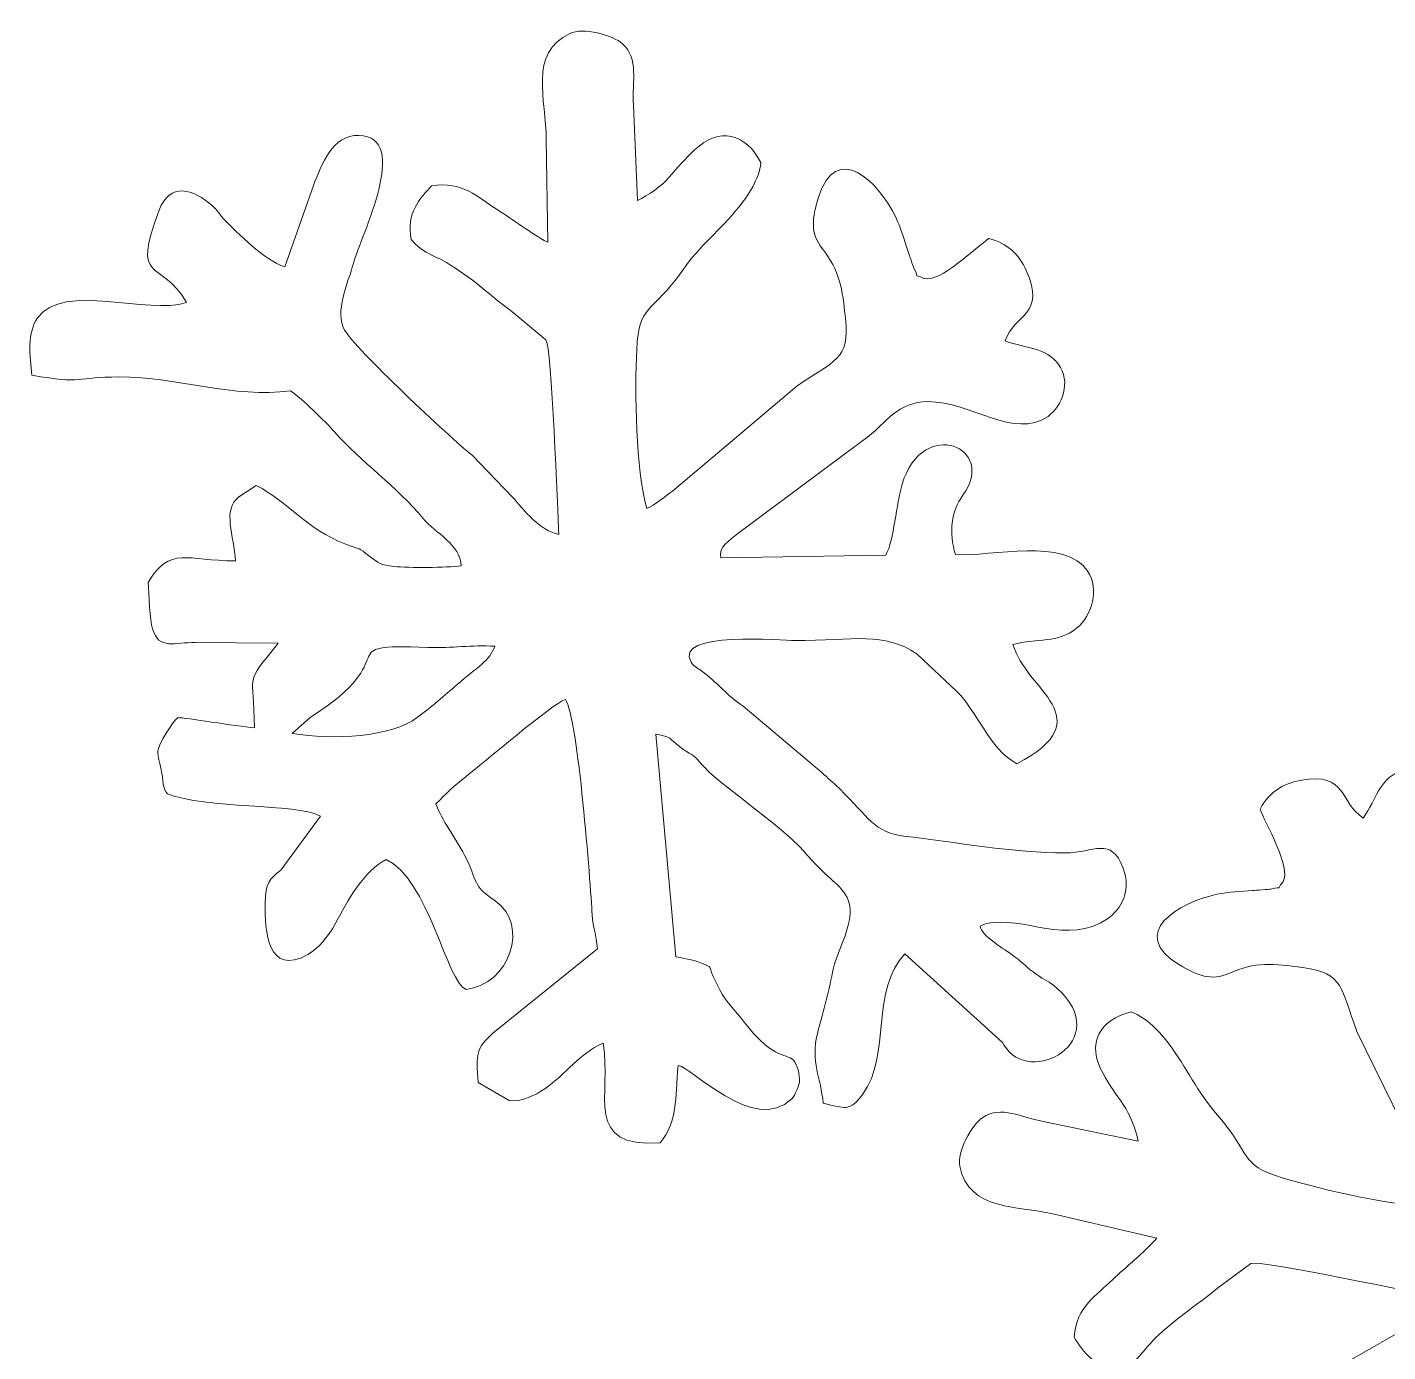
# Model space of a CAD drawing. Header units: millimetres. Extents: x -127 to 127, y -90 to 89.
# Drawn here: x -80.16 to -64.97, y 49.71 to 64.49 of the extents above; entities that cross this region are included whole.
import ezdxf

# ---------------------------------------------------------------- set-up
doc = ezdxf.new("R2010")
doc.units = ezdxf.units.MM
doc.header["$MEASUREMENT"] = 0
doc.layers.add('Layer 1', color=7, linetype='Continuous')

msp = doc.modelspace()

# ---------------------------------------------------------------- linework, layer by layer
at = {"layer": 'Layer 1', "color": 1, "lineweight": 9}
for points, knots in [([(-74.3626, 63.2371), (-74.3626, 63.2371), (-74.3471, 62.0918), (-74.3471, 62.0918), (-74.3471, 62.0918), (-74.5497, 62.2001), (-74.726, 62.3404), (-74.9226, 62.463), (-74.9226, 62.463), (-75.1244, 62.589), (-75.2974, 62.7774), (-75.6435, 62.7218), (-75.6435, 62.7218), (-75.7738, 62.5781), (-75.9308, 62.418), (-75.8716, 62.1209), (-75.8716, 62.1209), (-75.7532, 61.9802), (-75.6695, 61.9722), (-75.4783, 61.8645), (-75.4783, 61.8645), (-75.2258, 61.7222), (-74.9503, 61.468), (-74.725, 61.2993), (-74.725, 61.2993), (-74.725, 61.2993), (-74.3667, 61.0039), (-74.3667, 61.0039), (-74.3667, 61.0039), (-74.3037, 60.9411), (-74.2357, 59.0721), (-74.222, 58.8311), (-74.222, 58.8311), (-74.4321, 58.8725), (-74.6151, 59.0994), (-74.7344, 59.2432), (-74.7344, 59.2432), (-74.7344, 59.2432), (-75.1956, 59.7198), (-75.1956, 59.7198), (-75.1956, 59.7198), (-75.4294, 59.9005), (-76.504, 60.9115), (-76.6159, 61.1116), (-76.6159, 61.1116), (-76.7298, 61.3152), (-76.5763, 61.6344), (-76.5163, 61.8546), (-76.5163, 61.8546), (-76.4335, 62.1589), (-75.8656, 63.2712), (-76.4553, 63.2836), (-76.4553, 63.2836), (-76.7559, 63.2899), (-76.8672, 62.958), (-76.9638, 62.7259), (-76.9638, 62.7259), (-76.9638, 62.7259), (-77.2837, 61.8158), (-77.2837, 61.8158), (-77.2837, 61.8158), (-77.5097, 61.8913), (-77.8092, 62.189), (-77.9692, 62.3572), (-77.9692, 62.3572), (-78.0266, 62.4175), (-78.0166, 62.432), (-78.0873, 62.4946), (-78.0873, 62.4946), (-78.3076, 62.6897), (-78.5646, 62.7647), (-78.6856, 62.4486), (-78.6856, 62.4486), (-79.0071, 61.6092), (-78.6627, 61.9155), (-78.3791, 61.4185), (-78.3791, 61.4185), (-78.8123, 61.274), (-79.7458, 61.6527), (-80.0426, 61.2479), (-80.0426, 61.2479), (-80.1589, 61.0891), (-80.1332, 60.817), (-80.1059, 60.6063), (-80.1059, 60.6063), (-79.5322, 60.5048), (-79.615, 60.5881), (-79.1346, 60.5881), (-79.1346, 60.5881), (-78.4623, 60.5881), (-77.8554, 60.3448), (-77.2175, 60.4338), (-77.2175, 60.4338), (-77.0891, 60.3431), (-76.829, 60.0903), (-76.7277, 59.9762), (-76.7277, 59.9762), (-76.429, 59.6394), (-76.0347, 59.365), (-75.7379, 59.0077), (-75.7379, 59.0077), (-75.6012, 58.8432), (-75.3214, 58.7197), (-75.3121, 58.4786), (-75.3121, 58.4786), (-75.4821, 58.4585), (-75.8902, 58.4568), (-76.0644, 58.4729), (-76.0644, 58.4729), (-76.2051, 58.4858), (-76.2413, 58.5147), (-76.3312, 58.5834), (-76.3312, 58.5834), (-76.4742, 58.6927), (-76.4213, 58.6543), (-76.6127, 58.7259), (-76.6127, 58.7259), (-77.0248, 58.88), (-77.251, 59.1992), (-77.6009, 59.376), (-77.6009, 59.376), (-77.6009, 59.376), (-77.7948, 59.2513), (-77.7948, 59.2513), (-77.7948, 59.2513), (-77.9848, 59.1), (-77.8484, 58.8197), (-77.8341, 58.5349), (-77.8341, 58.5349), (-78.374, 58.5349), (-78.5663, 58.7078), (-78.8074, 58.2942), (-78.8074, 58.2942), (-78.8005, 58.1636), (-78.7883, 57.8757), (-78.7595, 57.7772), (-78.7595, 57.7772), (-78.6885, 57.5342), (-78.5121, 57.628), (-78.2826, 57.6246), (-78.2826, 57.6246), (-78.2826, 57.6246), (-77.3561, 57.6168), (-77.3561, 57.6168), (-77.3561, 57.6168), (-77.7491, 57.1291), (-77.6244, 57.3095), (-77.6224, 56.6722), (-77.6224, 56.6722), (-77.8271, 56.689), (-78.405, 56.788), (-78.4749, 56.7858), (-78.4749, 56.7858), (-78.5363, 56.7369), (-78.6927, 56.4986), (-78.6995, 56.4167), (-78.6995, 56.4167), (-78.7047, 56.3551), (-78.6743, 56.2577), (-78.658, 56.1773), (-78.658, 56.1773), (-78.6452, 56.1142), (-78.6427, 55.9773), (-78.5919, 55.9346), (-78.5919, 55.9346), (-78.1659, 55.7654), (-77.1658, 55.8318), (-76.8831, 55.6873), (-76.8831, 55.6873), (-76.8831, 55.6873), (-77.3282, 55.0832), (-77.3282, 55.0832), (-77.3282, 55.0832), (-77.4613, 54.9761), (-77.4942, 54.9503), (-77.501, 54.7144), (-77.501, 54.7144), (-77.5099, 54.4081), (-77.4737, 53.8942), (-77.0256, 54.1404), (-77.0256, 54.1404), (-76.9176, 54.1998), (-76.79, 54.3505), (-76.7236, 54.4762), (-76.7236, 54.4762), (-76.5834, 54.7416), (-76.3909, 55.0873), (-76.1524, 55.201), (-76.1524, 55.201), (-75.6823, 55.0005), (-75.4668, 53.8125), (-75.2577, 53.7527), (-75.2577, 53.7527), (-74.78, 53.8024), (-74.5405, 54.471), (-74.9344, 54.7418), (-74.9344, 54.7418), (-75.2008, 54.9251), (-75.1126, 54.9311), (-75.2757, 55.2513), (-75.2757, 55.2513), (-75.3771, 55.4505), (-75.5341, 55.6459), (-75.5955, 55.8228), (-75.5955, 55.8228), (-75.4786, 55.9402), (-75.3938, 56.0241), (-75.2627, 56.1256), (-75.2627, 56.1256), (-75.0876, 56.2612), (-74.2902, 56.9443), (-74.15, 56.9891), (-74.15, 56.9891), (-74.0053, 56.789), (-73.8713, 54.9242), (-73.85, 54.5879), (-73.85, 54.5879), (-73.8401, 54.4313), (-73.8049, 54.3747), (-73.7922, 54.2035), (-73.7922, 54.2035), (-73.7922, 54.2035), (-74.9578, 53.2637), (-74.9578, 53.2637), (-74.9578, 53.2637), (-75.1475, 53.0947), (-75.1473, 53.0342), (-75.1237, 52.7122), (-75.1237, 52.7122), (-75.1237, 52.7122), (-74.777, 52.5114), (-74.777, 52.5114), (-74.777, 52.5114), (-74.6492, 52.4926), (-74.488, 52.5672), (-74.3801, 52.6432), (-74.3801, 52.6432), (-74.1351, 52.8157), (-74.0002, 53.031), (-73.7275, 53.1532), (-73.7275, 53.1532), (-73.6289, 52.5746), (-73.957, 51.9814), (-73.0901, 52.0404), (-73.0901, 52.0404), (-72.8991, 52.2806), (-72.9207, 52.5235), (-72.8919, 52.9028), (-72.8919, 52.9028), (-72.7542, 52.9019), (-72.0463, 52.1222), (-71.6215, 52.5313), (-71.6215, 52.5313), (-71.5832, 52.5681), (-71.5384, 52.6872), (-71.535, 52.7195), (-71.535, 52.7195), (-71.5321, 52.748), (-71.5423, 52.8259), (-71.5469, 52.8428), (-71.5469, 52.8428), (-71.6129, 53.0831), (-71.7021, 52.9239), (-71.9742, 53.1842), (-71.9742, 53.1842), (-72.0798, 53.2854), (-72.1516, 53.3924), (-72.2682, 53.5287), (-72.2682, 53.5287), (-72.3844, 53.6646), (-72.4187, 53.7236), (-72.4981, 53.8948), (-72.4981, 53.8948), (-72.5664, 54.0423), (-72.4836, 53.9804), (-72.6419, 54.0498), (-72.6419, 54.0498), (-72.732, 54.0894), (-72.8412, 54.0989), (-72.9164, 54.1172), (-72.9164, 54.1172), (-72.9164, 54.1172), (-73.1384, 56.6014), (-73.1384, 56.6014), (-73.1384, 56.6014), (-72.9537, 56.5717), (-73.0016, 56.5572), (-72.8732, 56.4598), (-72.8732, 56.4598), (-72.7405, 56.3592), (-72.7431, 56.4026), (-72.6354, 56.2736), (-72.6354, 56.2736), (-72.4427, 56.0428), (-71.7826, 55.6229), (-71.4843, 55.2922), (-71.4843, 55.2922), (-71.3995, 55.1982), (-71.3808, 55.1701), (-71.2788, 55.072), (-71.2788, 55.072), (-71.1309, 54.9299), (-70.9533, 54.8181), (-70.9699, 54.6053), (-70.9699, 54.6053), (-70.9899, 54.3476), (-71.1136, 54.2018), (-71.1649, 53.9457), (-71.1649, 53.9457), (-71.2135, 53.703), (-71.2855, 53.4608), (-71.3353, 53.2582), (-71.3353, 53.2582), (-71.4114, 52.9486), (-71.297, 52.7638), (-71.2705, 52.4823), (-71.2705, 52.4823), (-71.0253, 52.4264), (-70.9759, 52.3811), (-70.8275, 52.5839), (-70.8275, 52.5839), (-70.513, 53.0136), (-70.7412, 53.757), (-70.3584, 54.148), (-70.3584, 54.148), (-70.3584, 54.148), (-69.2674, 53.1614), (-69.2674, 53.1614), (-69.2674, 53.1614), (-69.2629, 53.1533), (-69.258, 53.1417), (-69.2534, 53.1337), (-69.2534, 53.1337), (-68.9727, 52.6494), (-68.0042, 53.1799), (-68.6641, 53.7695), (-68.6641, 53.7695), (-68.7469, 53.8435), (-68.795, 53.8537), (-68.893, 53.9217), (-68.893, 53.9217), (-68.9917, 53.9904), (-69.0359, 54.0449), (-69.127, 54.1141), (-69.127, 54.1141), (-69.2509, 54.2082), (-69.5125, 54.3525), (-69.5161, 54.4595), (-69.5161, 54.4595), (-69.5161, 54.4595), (-69.4491, 54.4883), (-69.4491, 54.4883), (-69.4491, 54.4883), (-69.037, 54.5777), (-68.5351, 54.2367), (-68.096, 54.5409), (-68.096, 54.5409), (-67.9377, 54.6505), (-67.8281, 54.8616), (-67.92, 55.1039), (-67.92, 55.1039), (-68.059, 55.4698), (-68.246, 55.2751), (-68.569, 55.2751), (-68.569, 55.2751), (-69.1293, 55.2751), (-69.8081, 55.3972), (-70.371, 55.4637), (-70.371, 55.4637), (-70.6971, 55.5022), (-70.768, 55.6754), (-71.0849, 55.9906), (-71.0849, 55.9906), (-71.1776, 56.0828), (-71.2105, 56.0997), (-71.2855, 56.1739), (-71.2855, 56.1739), (-71.2855, 56.1739), (-72.1644, 56.9146), (-72.1644, 56.9146), (-72.1644, 56.9146), (-72.3394, 57.0267), (-72.4588, 57.1828), (-72.6255, 57.3054), (-72.6255, 57.3054), (-72.6649, 57.3343), (-72.7069, 57.3453), (-72.7431, 57.4039), (-72.7431, 57.4039), (-72.9616, 57.7576), (-71.6933, 57.6454), (-71.5938, 57.6455), (-71.5938, 57.6455), (-70.9127, 57.6467), (-70.5993, 57.7498), (-70.2204, 57.4944), (-70.2204, 57.4944), (-70.2204, 57.4944), (-69.7825, 57.0805), (-69.7825, 57.0805), (-69.7825, 57.0805), (-69.545, 56.8507), (-69.4245, 56.4472), (-69.1077, 56.27), (-69.1077, 56.27), (-68.1407, 56.7818), (-69.0133, 57.0895), (-69.1512, 57.6015), (-69.1512, 57.6015), (-68.8787, 57.6736), (-68.6513, 57.6139), (-68.4412, 57.7831), (-68.4412, 57.7831), (-68.266, 57.9242), (-68.1864, 58.223), (-68.3148, 58.4176), (-68.3148, 58.4176), (-68.5696, 58.8035), (-69.387, 58.5803), (-69.7944, 58.6053), (-69.7944, 58.6053), (-69.8673, 58.8503), (-69.843, 59.0884), (-69.7118, 59.267), (-69.7118, 59.267), (-69.3208, 59.7997), (-70.1569, 60.1543), (-70.3884, 59.3924), (-70.3884, 59.3924), (-70.457, 59.1666), (-70.4773, 58.774), (-70.5714, 58.5995), (-70.5714, 58.5995), (-70.5714, 58.5995), (-72.4149, 58.5704), (-72.4149, 58.5704), (-72.4149, 58.5704), (-72.4378, 58.6946), (-72.3209, 58.7599), (-72.2238, 58.8392), (-72.2238, 58.8392), (-72.2238, 58.8392), (-70.7564, 59.929), (-70.7564, 59.929), (-70.7564, 59.929), (-70.595, 60.0631), (-70.4284, 60.3127), (-70.1028, 60.3127), (-70.1028, 60.3127), (-69.6163, 60.3127), (-69.1429, 59.8853), (-68.7603, 60.1479), (-68.7603, 60.1479), (-68.5975, 60.2597), (-68.499, 60.54), (-68.6448, 60.7319), (-68.6448, 60.7319), (-68.7873, 60.9194), (-68.9902, 60.8989), (-69.2395, 60.9899), (-69.2395, 60.9899), (-69.1368, 61.2958), (-68.7754, 61.2768), (-69.0031, 61.7769), (-69.0031, 61.7769), (-69.0801, 61.9461), (-69.2076, 62.0801), (-69.4211, 62.1326), (-69.4211, 62.1326), (-69.5504, 62.0471), (-69.9713, 61.6297), (-70.1453, 61.6875), (-70.1453, 61.6875), (-70.2806, 61.7521), (-70.181, 61.6609), (-70.2585, 61.8026), (-70.2585, 61.8026), (-70.265, 61.8145), (-70.3135, 61.9622), (-70.3237, 61.9937), (-70.3237, 61.9937), (-70.3642, 62.1188), (-70.4017, 62.2481), (-70.4603, 62.3703), (-70.4603, 62.3703), (-70.6449, 62.7547), (-71.1266, 63.2437), (-71.3261, 62.583), (-71.3261, 62.583), (-71.3908, 62.369), (-71.4211, 62.1961), (-71.2793, 62.0182), (-71.2793, 62.0182), (-71.0873, 61.7773), (-71.0564, 61.5695), (-71.0213, 61.243), (-71.0213, 61.243), (-70.9708, 60.7737), (-71.1468, 60.7761), (-71.5665, 60.4838), (-71.5665, 60.4838), (-71.5665, 60.4838), (-72.9544, 59.3139), (-72.9544, 59.3139), (-72.9544, 59.3139), (-73.0363, 59.2528), (-73.1493, 59.1585), (-73.2391, 59.1201), (-73.2391, 59.1201), (-73.3689, 59.558), (-73.3736, 60.4247), (-73.3528, 60.8967), (-73.3528, 60.8967), (-73.3301, 61.4115), (-73.1758, 61.293), (-72.8508, 61.7663), (-72.8508, 61.7663), (-72.6556, 62.0506), (-72.4166, 62.2283), (-72.2088, 62.4883), (-72.2088, 62.4883), (-72.108, 62.6145), (-71.9863, 62.7916), (-71.9656, 62.9814), (-71.9656, 62.9814), (-72.1345, 63.3034), (-72.4285, 63.387), (-72.7099, 63.1191), (-72.7099, 63.1191), (-72.8192, 63.0151), (-72.8885, 62.9354), (-72.9976, 62.8089), (-72.9976, 62.8089), (-73.0638, 62.7321), (-73.2261, 62.6107), (-73.3453, 62.5565), (-73.3453, 62.5565), (-73.3453, 62.5565), (-73.3897, 63.6205), (-73.3897, 63.6205), (-73.3897, 63.6205), (-73.4066, 63.8909), (-73.3264, 64.1356), (-73.5101, 64.3043), (-73.5101, 64.3043), (-73.6203, 64.4056), (-73.955, 64.4911), (-74.0986, 64.4228), (-74.0986, 64.4228), (-74.5676, 64.1996), (-74.3626, 63.6818), (-74.3626, 63.2371)], [0, 0, 0, 0, 0.0071942, 0.0071942, 0.0071942, 0.0071942, 0.0143885, 0.0143885, 0.0143885, 0.0143885, 0.0215827, 0.0215827, 0.0215827, 0.0215827, 0.028777, 0.028777, 0.028777, 0.028777, 0.0359712, 0.0359712, 0.0359712, 0.0359712, 0.0431655, 0.0431655, 0.0431655, 0.0431655, 0.0503597, 0.0503597, 0.0503597, 0.0503597, 0.057554, 0.057554, 0.057554, 0.057554, 0.0647482, 0.0647482, 0.0647482, 0.0647482, 0.0719424, 0.0719424, 0.0719424, 0.0719424, 0.0791367, 0.0791367, 0.0791367, 0.0791367, 0.0863309, 0.0863309, 0.0863309, 0.0863309, 0.0935252, 0.0935252, 0.0935252, 0.0935252, 0.1007194, 0.1007194, 0.1007194, 0.1007194, 0.1079137, 0.1079137, 0.1079137, 0.1079137, 0.1151079, 0.1151079, 0.1151079, 0.1151079, 0.1223022, 0.1223022, 0.1223022, 0.1223022, 0.1294964, 0.1294964, 0.1294964, 0.1294964, 0.1366906, 0.1366906, 0.1366906, 0.1366906, 0.1438849, 0.1438849, 0.1438849, 0.1438849, 0.1510791, 0.1510791, 0.1510791, 0.1510791, 0.1582734, 0.1582734, 0.1582734, 0.1582734, 0.1654676, 0.1654676, 0.1654676, 0.1654676, 0.1726619, 0.1726619, 0.1726619, 0.1726619, 0.1798561, 0.1798561, 0.1798561, 0.1798561, 0.1870504, 0.1870504, 0.1870504, 0.1870504, 0.1942446, 0.1942446, 0.1942446, 0.1942446, 0.2014388, 0.2014388, 0.2014388, 0.2014388, 0.2086331, 0.2086331, 0.2086331, 0.2086331, 0.2158273, 0.2158273, 0.2158273, 0.2158273, 0.2230216, 0.2230216, 0.2230216, 0.2230216, 0.2302158, 0.2302158, 0.2302158, 0.2302158, 0.2374101, 0.2374101, 0.2374101, 0.2374101, 0.2446043, 0.2446043, 0.2446043, 0.2446043, 0.2517986, 0.2517986, 0.2517986, 0.2517986, 0.2589928, 0.2589928, 0.2589928, 0.2589928, 0.2661871, 0.2661871, 0.2661871, 0.2661871, 0.2733813, 0.2733813, 0.2733813, 0.2733813, 0.2805755, 0.2805755, 0.2805755, 0.2805755, 0.2877698, 0.2877698, 0.2877698, 0.2877698, 0.294964, 0.294964, 0.294964, 0.294964, 0.3021583, 0.3021583, 0.3021583, 0.3021583, 0.3093525, 0.3093525, 0.3093525, 0.3093525, 0.3165468, 0.3165468, 0.3165468, 0.3165468, 0.323741, 0.323741, 0.323741, 0.323741, 0.3309353, 0.3309353, 0.3309353, 0.3309353, 0.3381295, 0.3381295, 0.3381295, 0.3381295, 0.3453237, 0.3453237, 0.3453237, 0.3453237, 0.352518, 0.352518, 0.352518, 0.352518, 0.3597122, 0.3597122, 0.3597122, 0.3597122, 0.3669065, 0.3669065, 0.3669065, 0.3669065, 0.3741007, 0.3741007, 0.3741007, 0.3741007, 0.381295, 0.381295, 0.381295, 0.381295, 0.3884892, 0.3884892, 0.3884892, 0.3884892, 0.3956835, 0.3956835, 0.3956835, 0.3956835, 0.4028777, 0.4028777, 0.4028777, 0.4028777, 0.4100719, 0.4100719, 0.4100719, 0.4100719, 0.4172662, 0.4172662, 0.4172662, 0.4172662, 0.4244604, 0.4244604, 0.4244604, 0.4244604, 0.4316547, 0.4316547, 0.4316547, 0.4316547, 0.4388489, 0.4388489, 0.4388489, 0.4388489, 0.4460432, 0.4460432, 0.4460432, 0.4460432, 0.4532374, 0.4532374, 0.4532374, 0.4532374, 0.4604317, 0.4604317, 0.4604317, 0.4604317, 0.4676259, 0.4676259, 0.4676259, 0.4676259, 0.4748201, 0.4748201, 0.4748201, 0.4748201, 0.4820144, 0.4820144, 0.4820144, 0.4820144, 0.4892086, 0.4892086, 0.4892086, 0.4892086, 0.4964029, 0.4964029, 0.4964029, 0.4964029, 0.5035971, 0.5035971, 0.5035971, 0.5035971, 0.5107914, 0.5107914, 0.5107914, 0.5107914, 0.5179856, 0.5179856, 0.5179856, 0.5179856, 0.5251799, 0.5251799, 0.5251799, 0.5251799, 0.5323741, 0.5323741, 0.5323741, 0.5323741, 0.5395683, 0.5395683, 0.5395683, 0.5395683, 0.5467626, 0.5467626, 0.5467626, 0.5467626, 0.5539568, 0.5539568, 0.5539568, 0.5539568, 0.5611511, 0.5611511, 0.5611511, 0.5611511, 0.5683453, 0.5683453, 0.5683453, 0.5683453, 0.5755396, 0.5755396, 0.5755396, 0.5755396, 0.5827338, 0.5827338, 0.5827338, 0.5827338, 0.5899281, 0.5899281, 0.5899281, 0.5899281, 0.5971223, 0.5971223, 0.5971223, 0.5971223, 0.6043165, 0.6043165, 0.6043165, 0.6043165, 0.6115108, 0.6115108, 0.6115108, 0.6115108, 0.618705, 0.618705, 0.618705, 0.618705, 0.6258993, 0.6258993, 0.6258993, 0.6258993, 0.6330935, 0.6330935, 0.6330935, 0.6330935, 0.6402878, 0.6402878, 0.6402878, 0.6402878, 0.647482, 0.647482, 0.647482, 0.647482, 0.6546763, 0.6546763, 0.6546763, 0.6546763, 0.6618705, 0.6618705, 0.6618705, 0.6618705, 0.6690647, 0.6690647, 0.6690647, 0.6690647, 0.676259, 0.676259, 0.676259, 0.676259, 0.6834532, 0.6834532, 0.6834532, 0.6834532, 0.6906475, 0.6906475, 0.6906475, 0.6906475, 0.6978417, 0.6978417, 0.6978417, 0.6978417, 0.705036, 0.705036, 0.705036, 0.705036, 0.7122302, 0.7122302, 0.7122302, 0.7122302, 0.7194245, 0.7194245, 0.7194245, 0.7194245, 0.7266187, 0.7266187, 0.7266187, 0.7266187, 0.7338129, 0.7338129, 0.7338129, 0.7338129, 0.7410072, 0.7410072, 0.7410072, 0.7410072, 0.7482014, 0.7482014, 0.7482014, 0.7482014, 0.7553957, 0.7553957, 0.7553957, 0.7553957, 0.7625899, 0.7625899, 0.7625899, 0.7625899, 0.7697842, 0.7697842, 0.7697842, 0.7697842, 0.7769784, 0.7769784, 0.7769784, 0.7769784, 0.7841727, 0.7841727, 0.7841727, 0.7841727, 0.7913669, 0.7913669, 0.7913669, 0.7913669, 0.7985612, 0.7985612, 0.7985612, 0.7985612, 0.8057554, 0.8057554, 0.8057554, 0.8057554, 0.8129496, 0.8129496, 0.8129496, 0.8129496, 0.8201439, 0.8201439, 0.8201439, 0.8201439, 0.8273381, 0.8273381, 0.8273381, 0.8273381, 0.8345324, 0.8345324, 0.8345324, 0.8345324, 0.8417266, 0.8417266, 0.8417266, 0.8417266, 0.8489209, 0.8489209, 0.8489209, 0.8489209, 0.8561151, 0.8561151, 0.8561151, 0.8561151, 0.8633094, 0.8633094, 0.8633094, 0.8633094, 0.8705036, 0.8705036, 0.8705036, 0.8705036, 0.8776978, 0.8776978, 0.8776978, 0.8776978, 0.8848921, 0.8848921, 0.8848921, 0.8848921, 0.8920863, 0.8920863, 0.8920863, 0.8920863, 0.8992806, 0.8992806, 0.8992806, 0.8992806, 0.9064748, 0.9064748, 0.9064748, 0.9064748, 0.9136691, 0.9136691, 0.9136691, 0.9136691, 0.9208633, 0.9208633, 0.9208633, 0.9208633, 0.9280576, 0.9280576, 0.9280576, 0.9280576, 0.9352518, 0.9352518, 0.9352518, 0.9352518, 0.942446, 0.942446, 0.942446, 0.942446, 0.9496403, 0.9496403, 0.9496403, 0.9496403, 0.9568345, 0.9568345, 0.9568345, 0.9568345, 0.9640288, 0.9640288, 0.9640288, 0.9640288, 0.971223, 0.971223, 0.971223, 0.971223, 0.9784173, 0.9784173, 0.9784173, 0.9784173, 0.9856115, 0.9856115, 0.9856115, 0.9856115, 1, 1, 1, 1]), ([(-76.9964, 56.7919), (-75.9003, 57.4753), (-76.814, 57.6113), (-75.6837, 57.5696), (-75.6837, 57.5696), (-75.414, 57.5596), (-75.198, 57.5994), (-74.9384, 57.5823), (-74.9384, 57.5823), (-74.987, 57.4234), (-75.1419, 57.3447), (-75.3564, 57.1564), (-75.3564, 57.1564), (-75.5053, 57.0257), (-75.6372, 56.9154), (-75.7994, 56.7902), (-75.7994, 56.7902), (-76.0888, 56.567), (-76.7456, 56.5325), (-77.2002, 56.6085), (-77.2002, 56.6085), (-77.2002, 56.6085), (-76.9964, 56.7919), (-76.9964, 56.7919)], [0, 0, 0, 0, 0.1428571, 0.1428571, 0.1428571, 0.1428571, 0.2857143, 0.2857143, 0.2857143, 0.2857143, 0.4285714, 0.4285714, 0.4285714, 0.4285714, 0.5714286, 0.5714286, 0.5714286, 0.5714286, 0.7142857, 0.7142857, 0.7142857, 0.7142857, 1, 1, 1, 1]), ([(-77.2002, 56.6085), (-76.7456, 56.5325), (-76.0888, 56.567), (-75.7994, 56.7902), (-75.7994, 56.7902), (-75.6372, 56.9154), (-75.5053, 57.0257), (-75.3564, 57.1564), (-75.3564, 57.1564), (-75.1419, 57.3447), (-74.987, 57.4234), (-74.9384, 57.5823), (-74.9384, 57.5823), (-75.198, 57.5994), (-75.414, 57.5596), (-75.6837, 57.5696), (-75.6837, 57.5696), (-76.814, 57.6113), (-75.9003, 57.4753), (-76.9964, 56.7919), (-76.9964, 56.7919), (-76.9964, 56.7919), (-77.2002, 56.6085), (-77.2002, 56.6085)], [0, 0, 0, 0, 0.1428571, 0.1428571, 0.1428571, 0.1428571, 0.2857143, 0.2857143, 0.2857143, 0.2857143, 0.4285714, 0.4285714, 0.4285714, 0.4285714, 0.5714286, 0.5714286, 0.5714286, 0.5714286, 0.7142857, 0.7142857, 0.7142857, 0.7142857, 1, 1, 1, 1]), ([(-68.6597, 51.2373), (-68.6597, 51.2373), (-67.5446, 50.9753), (-67.5446, 50.9753), (-67.5446, 50.9753), (-67.6987, 50.8049), (-67.8775, 50.6677), (-68.0441, 50.5066), (-68.0441, 50.5066), (-68.2151, 50.3413), (-68.4398, 50.219), (-68.4696, 49.8698), (-68.4696, 49.8698), (-68.3617, 49.7086), (-68.2443, 49.5175), (-67.9417, 49.5031), (-67.9417, 49.5031), (-67.7765, 49.5839), (-67.7485, 49.6632), (-67.5978, 49.8227), (-67.5978, 49.8227), (-67.3986, 50.0332), (-67.0853, 50.2391), (-66.8671, 50.4168), (-66.8671, 50.4168), (-66.8671, 50.4168), (-66.4938, 50.6931), (-66.4938, 50.6931), (-66.4938, 50.6931), (-66.4176, 50.739), (-64.5877, 50.3528), (-64.3505, 50.3078), (-64.3505, 50.3078), (-64.4415, 50.114), (-64.706, 49.9913), (-64.8744, 49.9103), (-64.8744, 49.9103), (-64.8744, 49.9103), (-65.4484, 49.5781), (-65.4484, 49.5781), (-65.4484, 49.5781), (-65.6803, 49.395), (-66.9212, 48.5969), (-67.1424, 48.5367), (-67.1424, 48.5367), (-67.3676, 48.4754), (-67.6401, 48.7016), (-67.8393, 48.8131), (-67.8393, 48.8131), (-68.1145, 48.9671), (-69.0564, 49.7872), (-69.2111, 49.218), (-69.2111, 49.218), (-69.2899, 48.9278), (-68.9948, 48.7395), (-68.793, 48.5897), (-68.793, 48.5897), (-68.793, 48.5897), (-67.9873, 48.0591), (-67.9873, 48.0591), (-67.9873, 48.0591), (-68.1152, 47.8581), (-68.4765, 47.6395), (-68.6784, 47.525), (-68.6784, 47.525), (-68.7508, 47.4839), (-68.7625, 47.497), (-68.8403, 47.4436), (-68.8403, 47.4436), (-69.0829, 47.277), (-69.2179, 47.0458), (-68.9404, 46.8519), (-68.9404, 46.8519), (-68.2037, 46.3369), (-68.4176, 46.7452), (-67.8668, 46.9001), (-67.8668, 46.9001), (-67.8314, 46.4448), (-68.4246, 45.6307), (-68.1037, 45.2448), (-68.1037, 45.2448), (-67.9777, 45.0935), (-67.7075, 45.0526), (-67.4965, 45.0281), (-67.4965, 45.0281), (-67.2592, 45.5602), (-67.36, 45.5), (-67.2438, 45.9662), (-67.2438, 45.9662), (-67.0812, 46.6185), (-66.6983, 47.1485), (-66.6303, 47.789), (-66.6303, 47.789), (-66.5113, 47.8916), (-66.203, 48.0829), (-66.0678, 48.1535), (-66.0678, 48.1535), (-65.6688, 48.3619), (-65.3071, 48.6781), (-64.8886, 48.8796), (-64.8886, 48.8796), (-64.696, 48.9725), (-64.5084, 49.2141), (-64.2722, 49.1648), (-64.2722, 49.1648), (-64.2939, 48.995), (-64.3909, 48.5986), (-64.4487, 48.4335), (-64.4487, 48.4335), (-64.4953, 48.3001), (-64.5321, 48.2719), (-64.6205, 48.2013), (-64.6205, 48.2013), (-64.7611, 48.089), (-64.7111, 48.131), (-64.8268, 47.9627), (-64.8268, 47.9627), (-65.076, 47.6001), (-65.4405, 47.4578), (-65.6967, 47.1611), (-65.6967, 47.1611), (-65.6967, 47.1611), (-65.6226, 46.9428), (-65.6226, 46.9428), (-65.6226, 46.9428), (-65.5217, 46.7218), (-65.2168, 46.7864), (-64.937, 46.7313), (-64.937, 46.7313), (-65.0676, 46.2075), (-65.2819, 46.0627), (-64.9389, 45.7287), (-64.9389, 45.7287), (-64.8105, 45.7038), (-64.5282, 45.646), (-64.4257, 45.6501), (-64.4257, 45.6501), (-64.1727, 45.6602), (-64.2211, 45.8541), (-64.1622, 46.0759), (-64.1622, 46.0759), (-64.1622, 46.0759), (-63.9305, 46.973), (-63.9305, 46.973), (-63.9305, 46.973), (-63.5524, 46.4737), (-63.6973, 46.6384), (-63.0784, 46.4861), (-63.0784, 46.4861), (-63.1442, 46.2916), (-63.3801, 45.7548), (-63.3949, 45.6864), (-63.3949, 45.6864), (-63.3623, 45.615), (-63.1689, 45.4056), (-63.0911, 45.3792), (-63.0911, 45.3792), (-63.0325, 45.3592), (-62.9307, 45.3652), (-62.8487, 45.3616), (-62.8487, 45.3616), (-62.7844, 45.3587), (-62.651, 45.328), (-62.5972, 45.367), (-62.5972, 45.367), (-62.33, 45.7394), (-62.1525, 46.7259), (-61.9439, 46.9652), (-61.9439, 46.9652), (-61.9439, 46.9652), (-61.4654, 46.3872), (-61.4654, 46.3872), (-61.4654, 46.3872), (-61.3937, 46.2321), (-61.3766, 46.1939), (-61.1494, 46.1303), (-61.1494, 46.1303), (-60.8543, 46.0475), (-60.347, 45.9583), (-60.4774, 46.4527), (-60.4774, 46.4527), (-60.509, 46.5718), (-60.6243, 46.7321), (-60.7302, 46.827), (-60.7302, 46.827), (-60.9538, 47.0272), (-61.2426, 47.2976), (-61.2953, 47.5565), (-61.2953, 47.5565), (-60.987, 47.9642), (-59.7822, 47.8859), (-59.6735, 48.0743), (-59.6735, 48.0743), (-59.6062, 48.5498), (-60.197, 48.944), (-60.555, 48.6273), (-60.555, 48.6273), (-60.7974, 48.4131), (-60.7819, 48.5002), (-61.132, 48.4194), (-61.132, 48.4194), (-61.3498, 48.3692), (-61.5774, 48.2641), (-61.7639, 48.2473), (-61.7639, 48.2473), (-61.8495, 48.3892), (-61.9104, 48.4917), (-61.9772, 48.6435), (-61.9772, 48.6435), (-62.0664, 48.8462), (-62.5363, 49.7852), (-62.5458, 49.9321), (-62.5458, 49.9321), (-62.3167, 50.024), (-60.4748, 49.7029), (-60.1434, 49.6422), (-60.1434, 49.6422), (-59.9891, 49.614), (-59.9256, 49.6344), (-59.7564, 49.6053), (-59.7564, 49.6053), (-59.7564, 49.6053), (-59.1265, 48.247), (-59.1265, 48.247), (-59.1265, 48.247), (-59.0084, 48.022), (-58.9497, 48.0076), (-58.6315, 47.9526), (-58.6315, 47.9526), (-58.6315, 47.9526), (-58.3528, 48.2404), (-58.3528, 48.2404), (-58.3528, 48.2404), (-58.3037, 48.3599), (-58.3371, 48.5343), (-58.3847, 48.6574), (-58.3847, 48.6574), (-58.4928, 48.9369), (-58.6691, 49.1199), (-58.7217, 49.414), (-58.7217, 49.414), (-58.1364, 49.3697), (-57.6402, 48.9078), (-57.4877, 49.7633), (-57.4877, 49.7633), (-57.6746, 50.0067), (-57.9155, 50.0445), (-58.2766, 50.1642), (-58.2766, 50.1642), (-58.2424, 50.2976), (-57.3146, 50.7958), (-57.6088, 51.307), (-57.6088, 51.307), (-57.6352, 51.3531), (-57.7399, 51.4253), (-57.7704, 51.4365), (-57.7704, 51.4365), (-57.7974, 51.4462), (-57.8754, 51.4551), (-57.893, 51.4547), (-57.893, 51.4547), (-58.1421, 51.4488), (-58.0092, 51.3238), (-58.3276, 51.1227), (-58.3276, 51.1227), (-58.4513, 51.0447), (-58.5725, 51.001), (-58.733, 50.9208), (-58.733, 50.9208), (-58.893, 50.8409), (-58.9585, 50.8219), (-59.1438, 50.7863), (-59.1438, 50.7863), (-59.3035, 50.7557), (-59.2234, 50.8211), (-59.329, 50.6843), (-59.329, 50.6843), (-59.3892, 50.6064), (-59.4249, 50.5028), (-59.4608, 50.4342), (-59.4608, 50.4342), (-59.4608, 50.4342), (-61.9249, 50.8198), (-61.9249, 50.8198), (-61.9249, 50.8198), (-61.8514, 50.9918), (-61.849, 50.9418), (-61.7234, 51.0429), (-61.7234, 51.0429), (-61.5937, 51.1473), (-61.6364, 51.1553), (-61.4852, 51.2286), (-61.4852, 51.2286), (-61.2146, 51.3597), (-60.6475, 51.8986), (-60.2544, 52.108), (-60.2544, 52.108), (-60.1427, 52.1676), (-60.1109, 52.1789), (-59.9911, 52.2542), (-59.9911, 52.2542), (-59.8174, 52.3633), (-59.666, 52.5086), (-59.4635, 52.441), (-59.4635, 52.441), (-59.2183, 52.3592), (-59.1068, 52.2039), (-58.8707, 52.0922), (-58.8707, 52.0922), (-58.6469, 51.9863), (-58.4293, 51.8579), (-58.2448, 51.7606), (-58.2448, 51.7606), (-57.9628, 51.6118), (-57.7558, 51.6781), (-57.4763, 51.6357), (-57.4763, 51.6357), (-57.3627, 51.8601), (-57.3068, 51.8971), (-57.4677, 52.0901), (-57.4677, 52.0901), (-57.8086, 52.4993), (-58.5851, 52.4577), (-58.8719, 52.9237), (-58.8719, 52.9237), (-58.8719, 52.9237), (-57.6506, 53.7436), (-57.6506, 53.7436), (-57.6506, 53.7436), (-57.6417, 53.746), (-57.6292, 53.748), (-57.6204, 53.7505), (-57.6204, 53.7505), (-57.0825, 53.9057), (-57.363, 54.9738), (-58.0947, 54.4761), (-58.0947, 54.4761), (-58.1866, 54.4137), (-58.2081, 54.3695), (-58.2978, 54.2908), (-58.2978, 54.2908), (-58.3883, 54.2117), (-58.4519, 54.182), (-58.5411, 54.1103), (-58.5411, 54.1103), (-58.6624, 54.0129), (-58.8656, 53.794), (-58.9703, 53.8163), (-58.9703, 53.8163), (-58.9703, 53.8163), (-58.9821, 53.8883), (-58.9821, 53.8883), (-58.9821, 53.8883), (-58.9691, 54.3098), (-58.5168, 54.7143), (-58.7058, 55.2139), (-58.7058, 55.2139), (-58.7738, 55.3941), (-58.9521, 55.5515), (-59.2095, 55.5209), (-59.2095, 55.5209), (-59.5981, 55.4746), (-59.4544, 55.246), (-59.5326, 54.9326), (-59.5326, 54.9326), (-59.6681, 54.389), (-59.9508, 53.7599), (-60.1515, 53.2298), (-60.1515, 53.2298), (-60.2678, 52.9227), (-60.453, 52.8958), (-60.8355, 52.6645), (-60.8355, 52.6645), (-60.9474, 52.5969), (-60.9717, 52.5691), (-61.0619, 52.5142), (-61.0619, 52.5142), (-61.0619, 52.5142), (-61.9932, 51.8406), (-61.9932, 51.8406), (-61.9932, 51.8406), (-62.1443, 51.698), (-62.3247, 51.6199), (-62.4839, 51.4878), (-62.4839, 51.4878), (-62.5215, 51.4565), (-62.5423, 51.4184), (-62.608, 51.3975), (-62.608, 51.3975), (-63.004, 51.2711), (-62.5883, 52.4745), (-62.5643, 52.5711), (-62.5643, 52.5711), (-62.4007, 53.2323), (-62.425, 53.5613), (-62.0855, 53.8672), (-62.0855, 53.8672), (-62.0855, 53.8672), (-61.5779, 54.1919), (-61.5779, 54.1919), (-61.5779, 54.1919), (-61.2975, 54.3668), (-60.8768, 54.3861), (-60.6283, 54.6506), (-60.6283, 54.6506), (-60.8909, 55.7127), (-61.4006, 54.9405), (-61.9307, 54.9305), (-61.9307, 54.9305), (-61.9348, 55.2124), (-61.8218, 55.4185), (-61.9352, 55.6634), (-61.9352, 55.6634), (-62.0297, 55.8675), (-62.3004, 56.017), (-62.5202, 55.9395), (-62.5202, 55.9395), (-62.9563, 55.7856), (-62.9375, 54.9385), (-63.0603, 54.5492), (-63.0603, 54.5492), (-63.3157, 54.5378), (-63.5408, 54.619), (-63.6824, 54.7895), (-63.6824, 54.7895), (-64.1047, 55.2977), (-64.651, 54.5723), (-63.9677, 54.1633), (-63.9677, 54.1633), (-63.7652, 54.0421), (-63.3892, 53.9275), (-63.2427, 53.7939), (-63.2427, 53.7939), (-63.2427, 53.7939), (-63.6604, 51.9982), (-63.6604, 51.9982), (-63.6604, 51.9982), (-63.7865, 52.006), (-63.8215, 52.1352), (-63.875, 52.2486), (-63.875, 52.2486), (-63.875, 52.2486), (-64.5774, 53.9361), (-64.5774, 53.9361), (-64.5774, 53.9361), (-64.6685, 54.1251), (-64.8704, 54.3471), (-64.7916, 54.6631), (-64.7916, 54.6631), (-64.6739, 55.1351), (-64.1447, 55.4911), (-64.3069, 55.9258), (-64.3069, 55.9258), (-64.376, 56.1108), (-64.6242, 56.2742), (-64.8456, 56.1792), (-64.8456, 56.1792), (-65.062, 56.0863), (-65.0912, 55.8844), (-65.2398, 55.6646), (-65.2398, 55.6646), (-65.5118, 55.8382), (-65.4059, 56.1843), (-65.9463, 56.0843), (-65.9463, 56.0843), (-66.1291, 56.0506), (-66.2899, 55.9593), (-66.3925, 55.7648), (-66.3925, 55.7648), (-66.3408, 55.6187), (-66.0377, 55.1093), (-66.1358, 54.9544), (-66.1358, 54.9544), (-66.2313, 54.8388), (-66.1187, 54.9134), (-66.2749, 54.8724), (-66.2749, 54.8724), (-66.288, 54.869), (-66.4431, 54.8577), (-66.4761, 54.8554), (-66.4761, 54.8554), (-66.6073, 54.8464), (-66.7418, 54.8413), (-66.8746, 54.814), (-66.8746, 54.814), (-67.2922, 54.7278), (-67.8832, 54.3788), (-67.2904, 54.0253), (-67.2904, 54.0253), (-67.0984, 53.9108), (-66.938, 53.8396), (-66.7311, 53.9341), (-66.7311, 53.9341), (-66.4509, 54.0621), (-66.2418, 54.0419), (-65.9165, 53.9969), (-65.9165, 53.9969), (-65.4489, 53.9324), (-65.4938, 53.7622), (-65.3117, 53.2843), (-65.3117, 53.2843), (-65.3117, 53.2843), (-64.5123, 51.6546), (-64.5123, 51.6546), (-64.5123, 51.6546), (-64.4729, 51.5603), (-64.4087, 51.4278), (-64.3932, 51.3314), (-64.3932, 51.3314), (-64.8495, 51.3114), (-65.6915, 51.5165), (-66.1445, 51.6509), (-66.1445, 51.6509), (-66.6385, 51.7975), (-66.4862, 51.9185), (-66.8668, 52.3484), (-66.8668, 52.3484), (-67.0954, 52.6065), (-67.2101, 52.8814), (-67.4121, 53.146), (-67.4121, 53.146), (-67.5101, 53.2743), (-67.6525, 53.4352), (-67.8317, 53.5012), (-67.8317, 53.5012), (-68.185, 53.4152), (-68.3372, 53.1502), (-68.1454, 52.8123), (-68.1454, 52.8123), (-68.0709, 52.6811), (-68.0103, 52.5946), (-67.914, 52.4581), (-67.914, 52.4581), (-67.8555, 52.3753), (-67.7769, 52.1885), (-67.7532, 52.0597), (-67.7532, 52.0597), (-67.7532, 52.0597), (-68.7963, 52.274), (-68.7963, 52.274), (-68.7963, 52.274), (-69.0628, 52.3231), (-69.2808, 52.4601), (-69.4889, 52.3226), (-69.4889, 52.3226), (-69.6139, 52.2402), (-69.7778, 51.9361), (-69.7463, 51.7803), (-69.7463, 51.7803), (-69.6432, 51.2712), (-69.0912, 51.3449), (-68.6597, 51.2373)], [0, 0, 0, 0, 0.0071942, 0.0071942, 0.0071942, 0.0071942, 0.0143885, 0.0143885, 0.0143885, 0.0143885, 0.0215827, 0.0215827, 0.0215827, 0.0215827, 0.028777, 0.028777, 0.028777, 0.028777, 0.0359712, 0.0359712, 0.0359712, 0.0359712, 0.0431655, 0.0431655, 0.0431655, 0.0431655, 0.0503597, 0.0503597, 0.0503597, 0.0503597, 0.057554, 0.057554, 0.057554, 0.057554, 0.0647482, 0.0647482, 0.0647482, 0.0647482, 0.0719424, 0.0719424, 0.0719424, 0.0719424, 0.0791367, 0.0791367, 0.0791367, 0.0791367, 0.0863309, 0.0863309, 0.0863309, 0.0863309, 0.0935252, 0.0935252, 0.0935252, 0.0935252, 0.1007194, 0.1007194, 0.1007194, 0.1007194, 0.1079137, 0.1079137, 0.1079137, 0.1079137, 0.1151079, 0.1151079, 0.1151079, 0.1151079, 0.1223022, 0.1223022, 0.1223022, 0.1223022, 0.1294964, 0.1294964, 0.1294964, 0.1294964, 0.1366906, 0.1366906, 0.1366906, 0.1366906, 0.1438849, 0.1438849, 0.1438849, 0.1438849, 0.1510791, 0.1510791, 0.1510791, 0.1510791, 0.1582734, 0.1582734, 0.1582734, 0.1582734, 0.1654676, 0.1654676, 0.1654676, 0.1654676, 0.1726619, 0.1726619, 0.1726619, 0.1726619, 0.1798561, 0.1798561, 0.1798561, 0.1798561, 0.1870504, 0.1870504, 0.1870504, 0.1870504, 0.1942446, 0.1942446, 0.1942446, 0.1942446, 0.2014388, 0.2014388, 0.2014388, 0.2014388, 0.2086331, 0.2086331, 0.2086331, 0.2086331, 0.2158273, 0.2158273, 0.2158273, 0.2158273, 0.2230216, 0.2230216, 0.2230216, 0.2230216, 0.2302158, 0.2302158, 0.2302158, 0.2302158, 0.2374101, 0.2374101, 0.2374101, 0.2374101, 0.2446043, 0.2446043, 0.2446043, 0.2446043, 0.2517986, 0.2517986, 0.2517986, 0.2517986, 0.2589928, 0.2589928, 0.2589928, 0.2589928, 0.2661871, 0.2661871, 0.2661871, 0.2661871, 0.2733813, 0.2733813, 0.2733813, 0.2733813, 0.2805755, 0.2805755, 0.2805755, 0.2805755, 0.2877698, 0.2877698, 0.2877698, 0.2877698, 0.294964, 0.294964, 0.294964, 0.294964, 0.3021583, 0.3021583, 0.3021583, 0.3021583, 0.3093525, 0.3093525, 0.3093525, 0.3093525, 0.3165468, 0.3165468, 0.3165468, 0.3165468, 0.323741, 0.323741, 0.323741, 0.323741, 0.3309353, 0.3309353, 0.3309353, 0.3309353, 0.3381295, 0.3381295, 0.3381295, 0.3381295, 0.3453237, 0.3453237, 0.3453237, 0.3453237, 0.352518, 0.352518, 0.352518, 0.352518, 0.3597122, 0.3597122, 0.3597122, 0.3597122, 0.3669065, 0.3669065, 0.3669065, 0.3669065, 0.3741007, 0.3741007, 0.3741007, 0.3741007, 0.381295, 0.381295, 0.381295, 0.381295, 0.3884892, 0.3884892, 0.3884892, 0.3884892, 0.3956835, 0.3956835, 0.3956835, 0.3956835, 0.4028777, 0.4028777, 0.4028777, 0.4028777, 0.4100719, 0.4100719, 0.4100719, 0.4100719, 0.4172662, 0.4172662, 0.4172662, 0.4172662, 0.4244604, 0.4244604, 0.4244604, 0.4244604, 0.4316547, 0.4316547, 0.4316547, 0.4316547, 0.4388489, 0.4388489, 0.4388489, 0.4388489, 0.4460432, 0.4460432, 0.4460432, 0.4460432, 0.4532374, 0.4532374, 0.4532374, 0.4532374, 0.4604317, 0.4604317, 0.4604317, 0.4604317, 0.4676259, 0.4676259, 0.4676259, 0.4676259, 0.4748201, 0.4748201, 0.4748201, 0.4748201, 0.4820144, 0.4820144, 0.4820144, 0.4820144, 0.4892086, 0.4892086, 0.4892086, 0.4892086, 0.4964029, 0.4964029, 0.4964029, 0.4964029, 0.5035971, 0.5035971, 0.5035971, 0.5035971, 0.5107914, 0.5107914, 0.5107914, 0.5107914, 0.5179856, 0.5179856, 0.5179856, 0.5179856, 0.5251799, 0.5251799, 0.5251799, 0.5251799, 0.5323741, 0.5323741, 0.5323741, 0.5323741, 0.5395683, 0.5395683, 0.5395683, 0.5395683, 0.5467626, 0.5467626, 0.5467626, 0.5467626, 0.5539568, 0.5539568, 0.5539568, 0.5539568, 0.5611511, 0.5611511, 0.5611511, 0.5611511, 0.5683453, 0.5683453, 0.5683453, 0.5683453, 0.5755396, 0.5755396, 0.5755396, 0.5755396, 0.5827338, 0.5827338, 0.5827338, 0.5827338, 0.5899281, 0.5899281, 0.5899281, 0.5899281, 0.5971223, 0.5971223, 0.5971223, 0.5971223, 0.6043165, 0.6043165, 0.6043165, 0.6043165, 0.6115108, 0.6115108, 0.6115108, 0.6115108, 0.618705, 0.618705, 0.618705, 0.618705, 0.6258993, 0.6258993, 0.6258993, 0.6258993, 0.6330935, 0.6330935, 0.6330935, 0.6330935, 0.6402878, 0.6402878, 0.6402878, 0.6402878, 0.647482, 0.647482, 0.647482, 0.647482, 0.6546763, 0.6546763, 0.6546763, 0.6546763, 0.6618705, 0.6618705, 0.6618705, 0.6618705, 0.6690647, 0.6690647, 0.6690647, 0.6690647, 0.676259, 0.676259, 0.676259, 0.676259, 0.6834532, 0.6834532, 0.6834532, 0.6834532, 0.6906475, 0.6906475, 0.6906475, 0.6906475, 0.6978417, 0.6978417, 0.6978417, 0.6978417, 0.705036, 0.705036, 0.705036, 0.705036, 0.7122302, 0.7122302, 0.7122302, 0.7122302, 0.7194245, 0.7194245, 0.7194245, 0.7194245, 0.7266187, 0.7266187, 0.7266187, 0.7266187, 0.7338129, 0.7338129, 0.7338129, 0.7338129, 0.7410072, 0.7410072, 0.7410072, 0.7410072, 0.7482014, 0.7482014, 0.7482014, 0.7482014, 0.7553957, 0.7553957, 0.7553957, 0.7553957, 0.7625899, 0.7625899, 0.7625899, 0.7625899, 0.7697842, 0.7697842, 0.7697842, 0.7697842, 0.7769784, 0.7769784, 0.7769784, 0.7769784, 0.7841727, 0.7841727, 0.7841727, 0.7841727, 0.7913669, 0.7913669, 0.7913669, 0.7913669, 0.7985612, 0.7985612, 0.7985612, 0.7985612, 0.8057554, 0.8057554, 0.8057554, 0.8057554, 0.8129496, 0.8129496, 0.8129496, 0.8129496, 0.8201439, 0.8201439, 0.8201439, 0.8201439, 0.8273381, 0.8273381, 0.8273381, 0.8273381, 0.8345324, 0.8345324, 0.8345324, 0.8345324, 0.8417266, 0.8417266, 0.8417266, 0.8417266, 0.8489209, 0.8489209, 0.8489209, 0.8489209, 0.8561151, 0.8561151, 0.8561151, 0.8561151, 0.8633094, 0.8633094, 0.8633094, 0.8633094, 0.8705036, 0.8705036, 0.8705036, 0.8705036, 0.8776978, 0.8776978, 0.8776978, 0.8776978, 0.8848921, 0.8848921, 0.8848921, 0.8848921, 0.8920863, 0.8920863, 0.8920863, 0.8920863, 0.8992806, 0.8992806, 0.8992806, 0.8992806, 0.9064748, 0.9064748, 0.9064748, 0.9064748, 0.9136691, 0.9136691, 0.9136691, 0.9136691, 0.9208633, 0.9208633, 0.9208633, 0.9208633, 0.9280576, 0.9280576, 0.9280576, 0.9280576, 0.9352518, 0.9352518, 0.9352518, 0.9352518, 0.942446, 0.942446, 0.942446, 0.942446, 0.9496403, 0.9496403, 0.9496403, 0.9496403, 0.9568345, 0.9568345, 0.9568345, 0.9568345, 0.9640288, 0.9640288, 0.9640288, 0.9640288, 0.971223, 0.971223, 0.971223, 0.971223, 0.9784173, 0.9784173, 0.9784173, 0.9784173, 0.9856115, 0.9856115, 0.9856115, 0.9856115, 1, 1, 1, 1])]:
    msp.add_open_spline(points, degree=3, knots=knots, dxfattribs=at)

doc.saveas('drawing.dxf')
